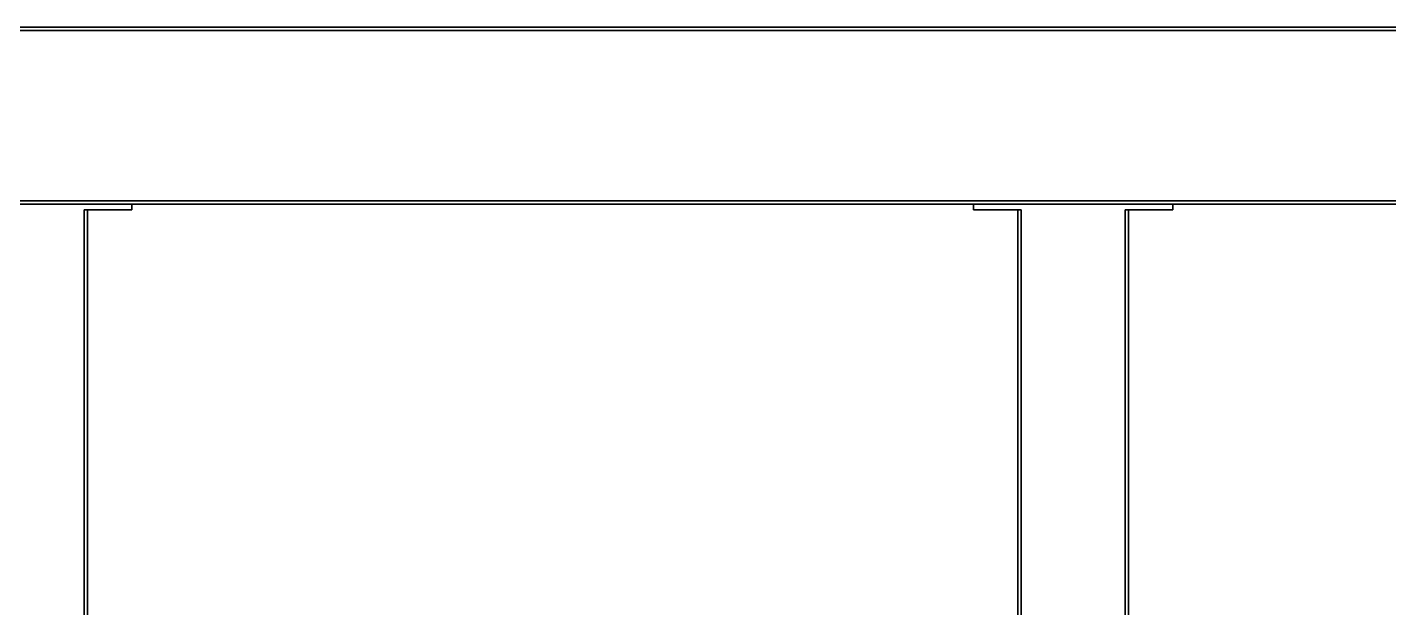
# Model space of a CAD drawing. Header units: millimetres. Extents: x 32496 to 166256, y 3504 to 23939.
# Drawn here: x 42255 to 43485, y 13032 to 13557 of the extents above; entities that cross this region are included whole.
import ezdxf

# ---------------------------------------------------------------- set-up
doc = ezdxf.new("R2010")
doc.units = ezdxf.units.MM
doc.layers.get('0').update_dxf_attribs({"lineweight": 35})

msp = doc.modelspace()

# ---------------------------------------------------------------- linework, layer by layer
at = {"linetype": 'Continuous'}
for p, q in [((52008.64, 13556.575), (40172.64, 13556.575)), ((52132.64, 13553.575), (40172.64, 13553.575)), ((52132.64, 13399.575), (40172.64, 13399.575)), ((52132.64, 13396.575), (40172.64, 13396.575)), ((42349.64, 13396.575), (42169.64, 13396.575)), ((42306.64, 13391.575), (42306.64, 10882.575)), ((42349.64, 13391.575), (42306.64, 13391.575)), ((42309.64, 13391.575), (42309.64, 10882.575)), ((42349.64, 13391.575), (42349.64, 13396.575)), ((43109.64, 13391.575), (43109.64, 13396.575)), ((43289.64, 13396.575), (43109.64, 13396.575)), ((43152.64, 13391.575), (43109.64, 13391.575)), ((43149.64, 13391.575), (43149.64, 10882.575)), ((43152.64, 13391.575), (43152.64, 10882.575)), ((43246.64, 13391.575), (43246.64, 10882.575)), ((43289.64, 13391.575), (43246.64, 13391.575)), ((43249.64, 13391.575), (43249.64, 10882.575)), ((43289.64, 13391.575), (43289.64, 13396.575))]:
    msp.add_line(p, q, dxfattribs=at)

doc.saveas('drawing.dxf')
